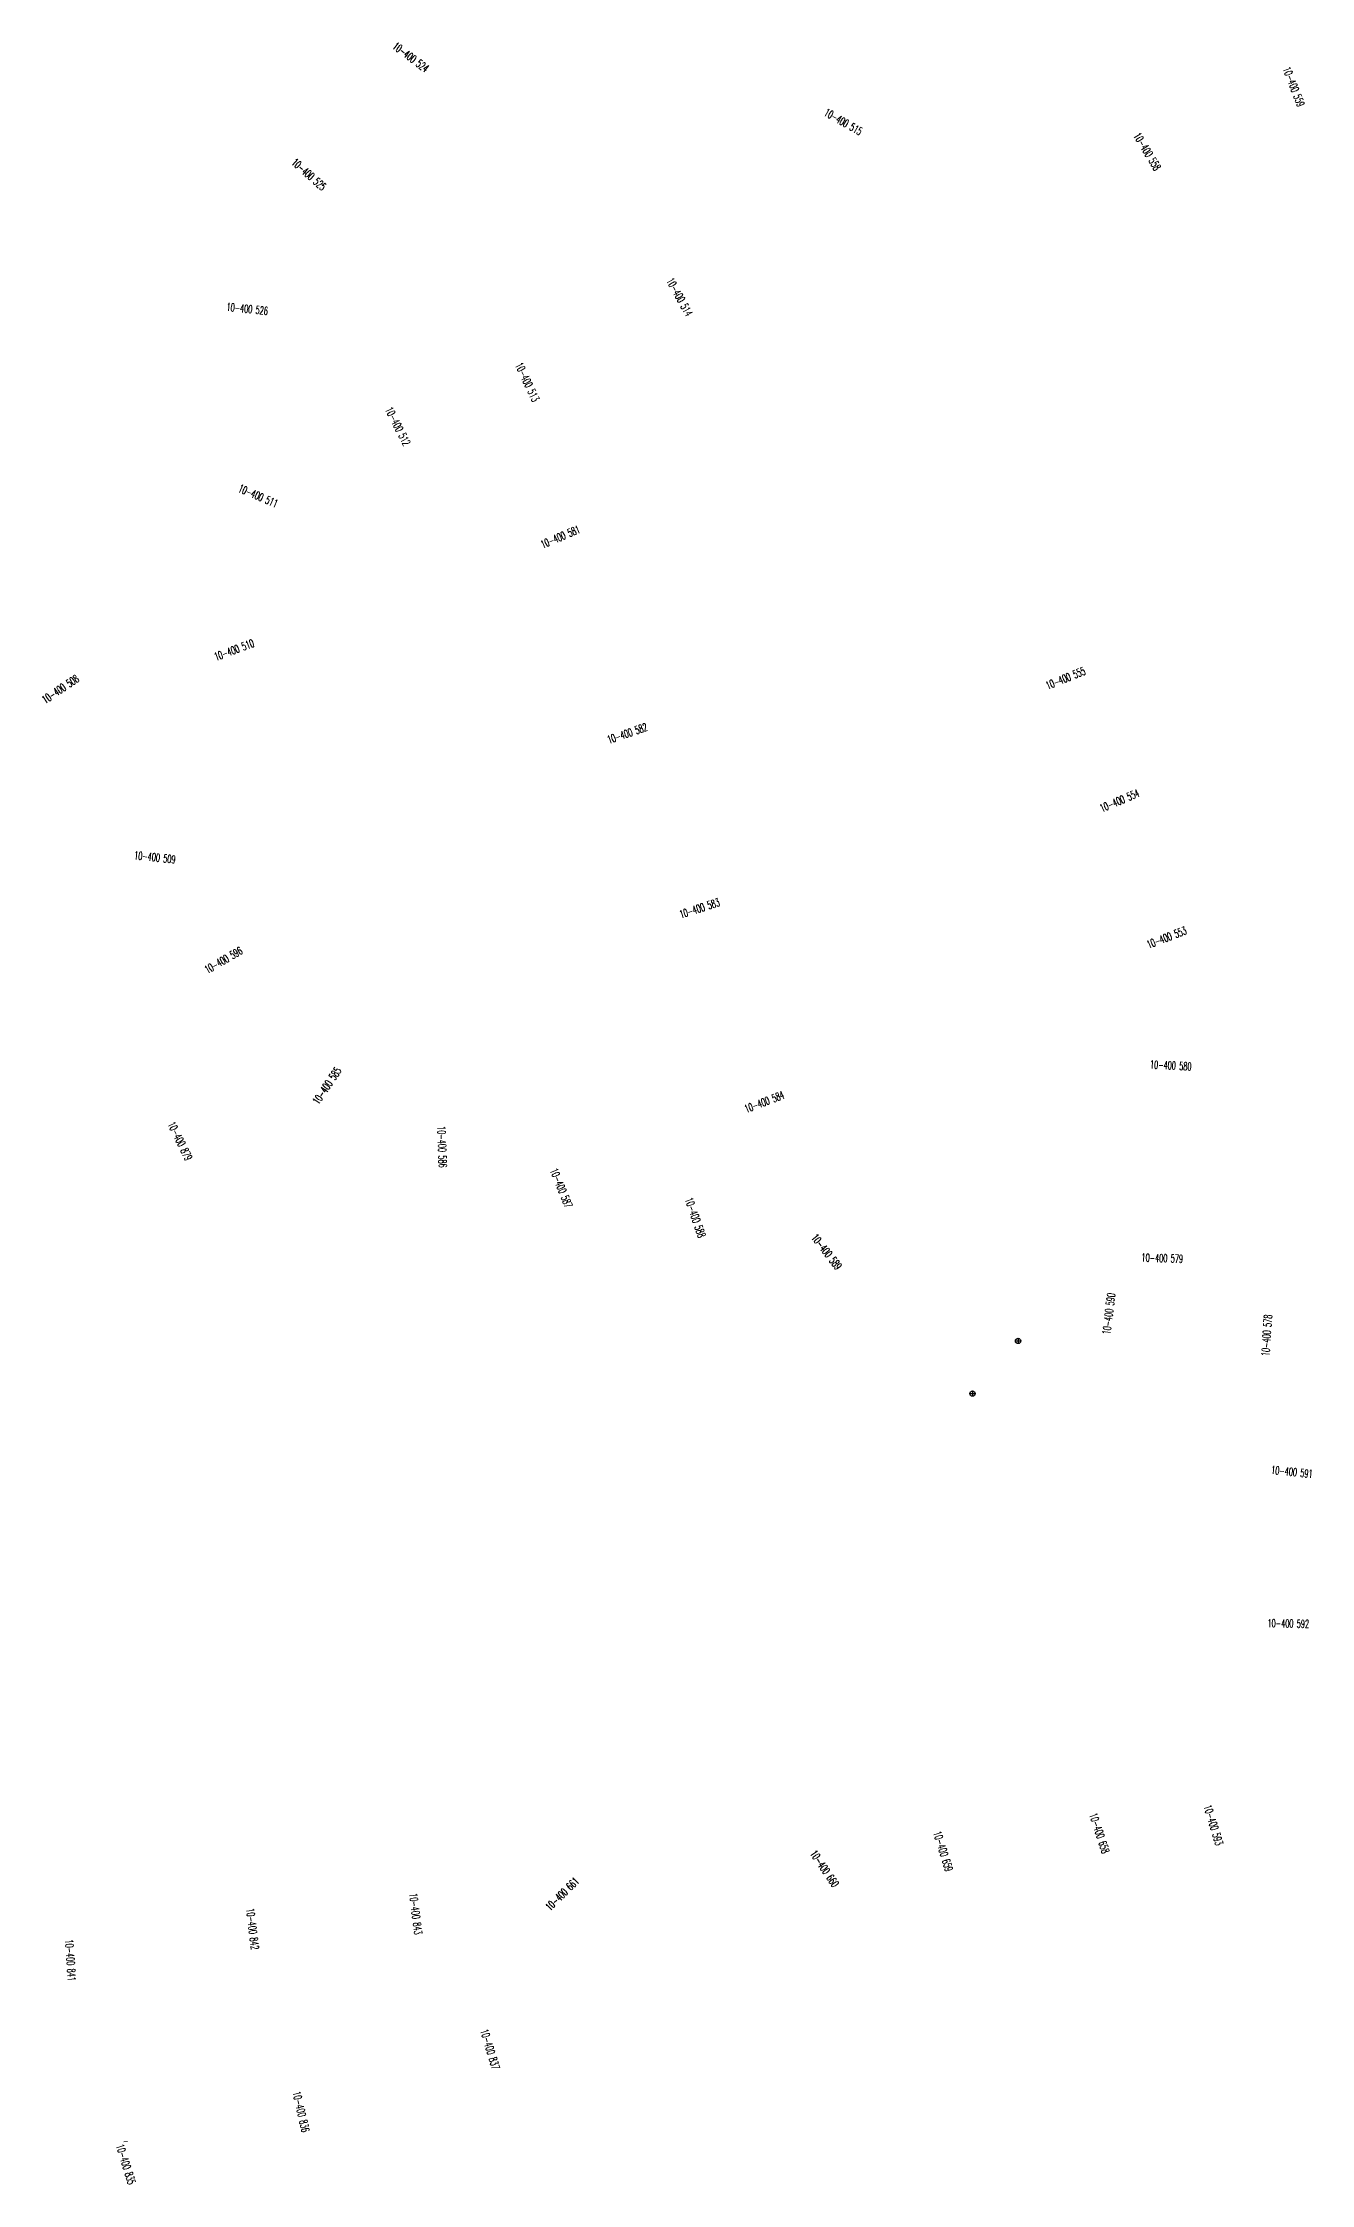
# Model space of a CAD drawing. Header units: millimetres. Extents: x 158997 to 159995, y 156998 to 157974.
# Drawn here: x 159755.5 to 159993.3, y 157039.4 to 157440.8 of the extents above; entities that cross this region are included whole.
import ezdxf
from ezdxf.enums import TextEntityAlignment as Align

# ---------------------------------------------------------------- set-up
doc = ezdxf.new("R2010")
doc.units = ezdxf.units.MM
doc.layers.get('0').update_dxf_attribs({"linetype": 'CONTINUOUS'})
doc.layers.add('W0473', color=7, linetype='CONTINUOUS')
doc.styles.add('B_ROMANS', font='ROMANS.shx', dxfattribs={"width": 0.75})
doc.styles.get("Standard").update_dxf_attribs({"font": 'romans.shx', "width": 0.85})

# ---------------------------------------------------------------- blocks, each defined once
blk = doc.blocks.new('BR1209')
at = {"color": 0, "linetype": 'Continuous', "flags": 128}
for points in [[(-0.5, 0), (0.5, 0)], [(0, 0.5), (0, -0.5)]]:
    blk.add_lwpolyline(points, dxfattribs=at)
at = {"color": 0, "linetype": 'Continuous'}
blk.add_circle((0, 0), 0.5, dxfattribs=at)
at = {"color": 0, "linetype": 'Continuous', "style": 'B_ROMANS', "width": 0.75}
blk.add_attdef('NUM', text='', height=1.2, dxfattribs=at).set_placement((0, 2), align=Align.MIDDLE)
at = {"color": 0, "linetype": 'Continuous', "style": 'B_ROMANS', "width": 0.75, "flags": 3}
for tag, p in [('DEF_COUP', (0, -12.5)), ('DEF_LEG', (0, -10)), ('DEF_TYPE', (0, -15))]:
    blk.add_attdef(tag, text='', height=1.2, dxfattribs=at).set_placement(p, align=Align.MIDDLE)

msp = doc.modelspace()

# ---------------------------------------------------------------- block references
at = {"layer": 'W0473', "color": 252}
for p in [(159938.35, 157197.47), (159929.81, 157187.61)]:
    msp.add_blockref('BR1209', p, dxfattribs=at)

# ---------------------------------------------------------------- texts
at = {"layer": 'W0473', "color": 252, "width": 0.6}
for s, rotation, p in [('10-400 524', 323, (159824.48, 157438.16)), ('10-400 559', 291, (159990.07, 157432.61)), ('10-400 515', 330, (159905.58, 157426.04)), ('10-400 558', 301, (159962.58, 157420.46)), ('10-400 525', 318.3728, (159805.36, 157416.18)), ('10-400 514', 298.8333, (159874.88, 157393.19)), ('10-400 526', 354, (159793.81, 157390.97)), ('10-400 513', 295, (159846.33, 157377.24)), ('10-400 512', 297, (159822.05, 157368.95)), ('10-400 511', 336.7201, (159795.86, 157355.89)), ('10-400 581', 23, (159852.51, 157348.23)), ('10-400 510', 20.4773, (159791.34, 157327.03)), ('10-400 555', 22, (159947.26, 157321.73)), ('10-400 508', 34, (159758.77, 157319.68)), ('10-400 582', 19, (159865.07, 157311.38)), ('10-400 554', 23, (159957.39, 157298.78)), ('10-400 509', 353.8347, (159776.49, 157288.14)), ('10-400 583', 18, (159878.62, 157278.59)), ('10-400 553', 21, (159966.21, 157273.11)), ('10-400 596', 30, (159789.35, 157268.86)), ('10-400 585', 56, (159808.76, 157245.32)), ('10-400 580', 357, (159966.99, 157249.12)), ('10-400 584', 21, (159890.78, 157242.29)), ('10-400 879', 296, (159781.21, 157234.94)), ('10-400 586', 271.939, (159830.35, 157233.85)), ('10-400 587', 291.9116, (159852.69, 157226.14)), ('10-400 588', 289.0593, (159877.83, 157220.6)), ('10-400 589', 308, (159902.45, 157214.18)), ('10-400 579', 358, (159965.4, 157212.99)), ('10-400 590', 83, (159955.37, 157202.58)), ('10-400 578', 86, (159984.98, 157198.52)), ('10-400 591', 354, (159989.71, 157172.92)), ('10-400 592', 359, (159989.03, 157144.49)), ('10-400 593', 287, (159974.99, 157106.7)), ('10-400 658', 288, (159953.62, 157105.19)), ('10-400 660', 304, (159902.05, 157098.53)), ('10-400 659', 287.2573, (159924.31, 157101.79)), ('10-400 843', 277, (159825.41, 157090.06)), ('10-400 661', 44.363, (159852.85, 157093.78)), ('10-400 842', 277, (159794.81, 157087.23)), ('10-400 841', 274, (159760.66, 157081.37)), ('10-400 837', 286.6733, (159839.34, 157064.67)), ('10-400 836', 283, (159803.9, 157052.97)), ('10-400 835', 287.0954, (159771.05, 157043.12))]:
    msp.add_text(s, height=1.5, rotation=rotation, dxfattribs=at).set_placement(p, align=Align.MIDDLE_CENTER)
at = {"layer": 'W0473', "color": 11, "width": 0.6}
msp.add_text('-', height=1.5, rotation=8, dxfattribs=at).set_placement((159771, 157047.45), align=Align.MIDDLE_CENTER)

doc.saveas('drawing.dxf')
